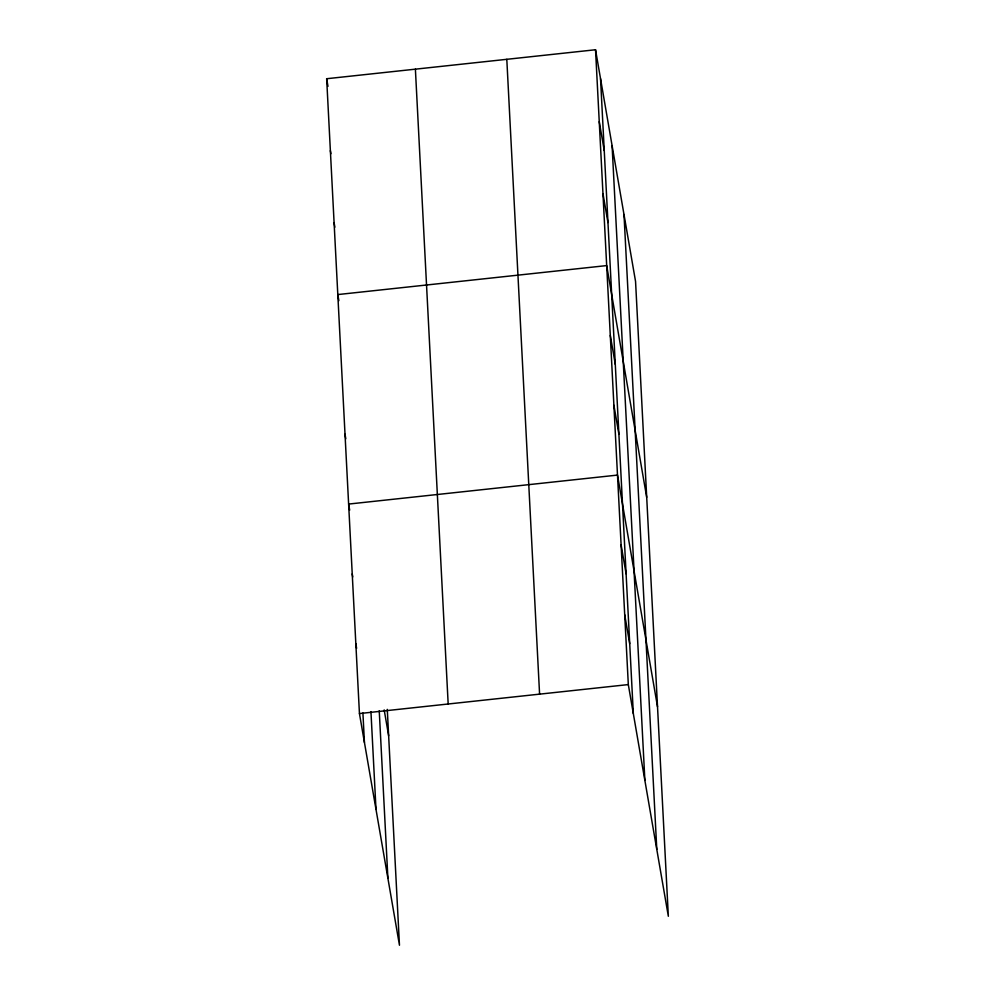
<?xml version="1.0" encoding="UTF-8"?>
<svg xmlns="http://www.w3.org/2000/svg" width="995" height="995" viewBox="0 0 995 995"><rect width="100%" height="100%" fill="white"/><g stroke="black" fill="none" stroke-linecap="round" stroke-linejoin="round"><path stroke-width="1.49" d="M387.279 709.373L399.468 945.25L359.444 713.564L326.658 78.729L595.532 49.75L635.556 281.436L668.341 916.271L628.318 684.585L595.532 49.75M348.623 504.067L617.509 475.088L657.521 706.773M359.444 713.564L628.318 684.585M599.251 121.701L604.251 150.606M602.97 193.652L607.957 222.557M646.7 497.289L606.689 265.59L337.803 294.57L338.86 300.652M610.296 335.427L615.283 364.344M613.903 405.263L618.89 434.168M621.104 544.924L626.104 573.829M624.711 614.748L629.711 643.665M326.658 78.729L327.977 86.329M330.377 150.68L330.9 153.715M334.084 222.619L334.88 227.183M345.016 434.23L345.812 438.795M348.884 505.584L349.68 510.149M384.182 709.895L388.647 735.753M352.23 573.904L352.752 576.938M355.837 643.728L356.62 648.292M624.002 214.522L656.787 849.357M612.087 145.581L644.872 780.416M600.532 78.667L633.317 713.502M506.803 59.314L539.588 694.149M415.388 69.165L448.173 704M379.244 710.741L387.901 878.336M370.948 711.624L375.998 809.395M362.914 712.992L364.431 742.469"/></g></svg>
